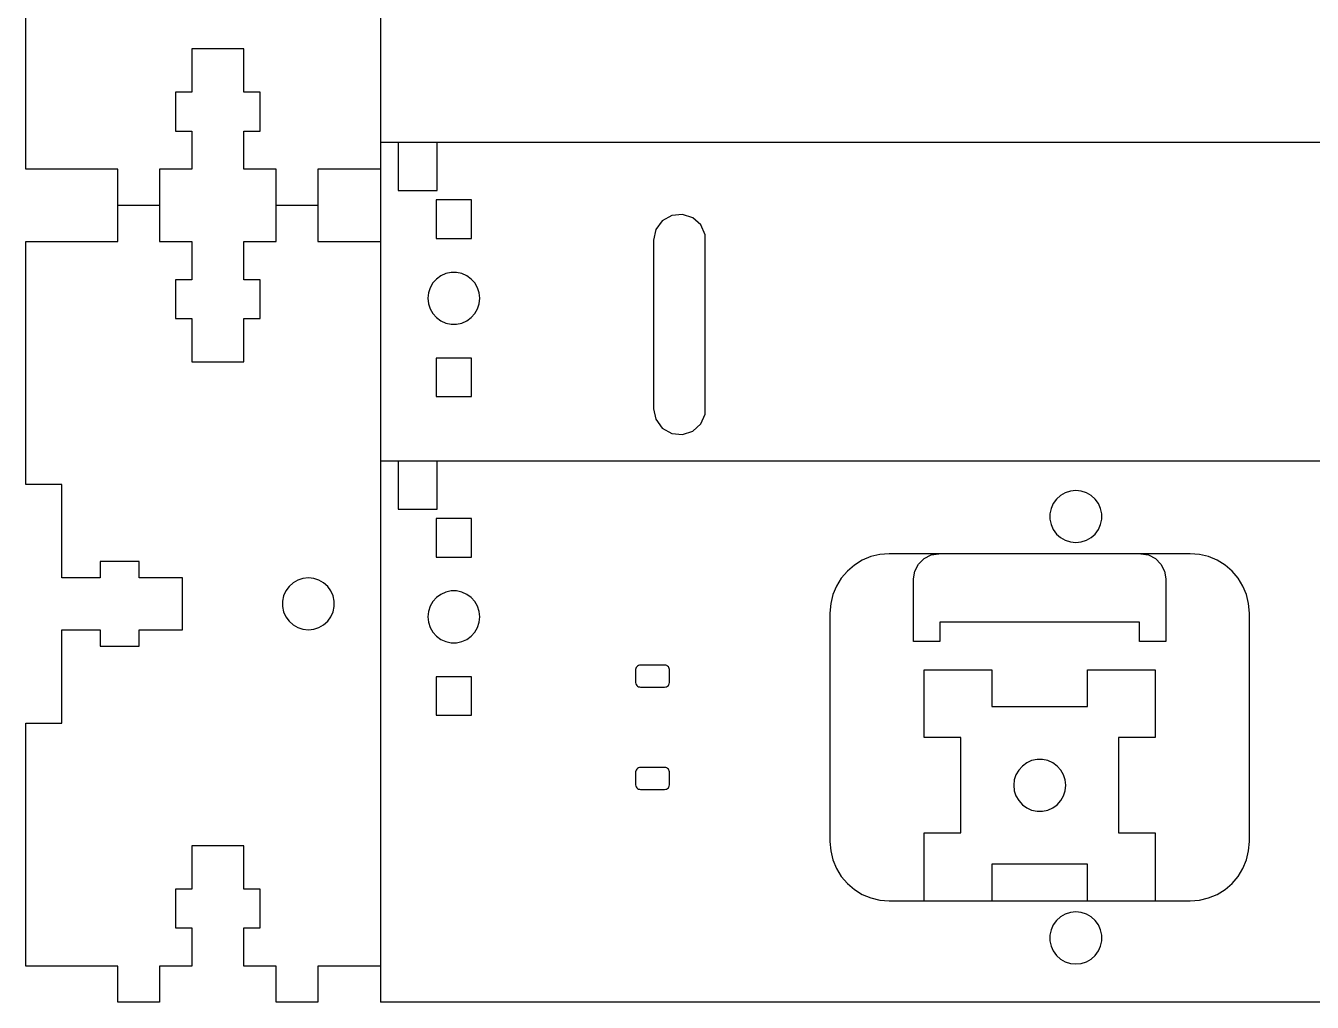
# Model space of a CAD drawing. Header units: millimetres. Extents: x 2644 to 3005, y 284 to 641.
# Drawn here: x 2827.8 to 2934.6, y 467.2 to 548.3 of the extents above; entities that cross this region are included whole.
import ezdxf

# ---------------------------------------------------------------- set-up
doc = ezdxf.new("R2010")
doc.units = ezdxf.units.MM
doc.layers.add('图层 01', color=18, linetype='Continuous', true_color=0x000000)

msp = doc.modelspace()

# ---------------------------------------------------------------- linework, layer by layer
at = {"layer": '图层 01', "color": 5, "true_color": 0x0000ff}
for p, q in [((2857.27, 621.35), (2857.27, 467.16)), ((2827.82, 536.34), (2827.82, 556.52)), ((2845.92, 546.34), (2841.6, 546.34)), ((2841.6, 546.34), (2841.6, 542.74)), ((2845.92, 542.74), (2845.92, 546.34)), ((2841.6, 542.74), (2840.25, 542.74)), ((2840.25, 542.74), (2840.25, 539.52)), ((2847.27, 542.74), (2845.92, 542.74)), ((2847.27, 539.52), (2847.27, 542.74)), ((2840.25, 539.52), (2841.6, 539.52)), ((2841.6, 539.52), (2841.6, 536.34)), ((2845.92, 536.34), (2845.92, 539.52)), ((2845.92, 539.52), (2847.27, 539.52)), ((3005.24, 538.57), (2857.27, 538.57)), ((2858.75, 538.57), (2858.75, 534.57)), ((2861.97, 534.57), (2861.97, 538.57)), ((2835.46, 536.34), (2827.82, 536.34)), ((2835.46, 533.34), (2835.46, 536.34)), ((2841.6, 536.34), (2838.92, 536.34)), ((2838.92, 536.34), (2838.92, 533.34)), ((2848.6, 536.34), (2845.92, 536.34)), ((2848.6, 533.34), (2848.6, 536.34)), ((2857.27, 536.34), (2852.06, 536.34)), ((2852.06, 536.34), (2852.06, 533.34)), ((2858.75, 534.57), (2861.97, 534.57)), ((2838.92, 533.34), (2835.46, 533.34)), ((2835.46, 530.34), (2835.46, 533.34)), ((2838.92, 533.34), (2838.92, 530.34)), ((2852.06, 533.34), (2848.6, 533.34)), ((2848.6, 530.34), (2848.6, 533.34)), ((2852.06, 533.34), (2852.06, 530.34)), ((2864.82, 533.8), (2861.9, 533.8)), ((2861.9, 533.8), (2861.9, 530.59)), ((2864.82, 530.59), (2864.82, 533.8)), ((2880.67, 532.06), (2880.14, 531.33)), ((2881.45, 532.51), (2880.67, 532.06)), ((2882.34, 532.6), (2881.45, 532.51)), ((2883.19, 532.32), (2882.34, 532.6)), ((2883.86, 531.72), (2883.19, 532.32)), ((2880.14, 531.33), (2879.95, 530.45)), ((2884.23, 530.9), (2883.86, 531.72)), ((2884.23, 516.01), (2884.23, 530.9)), ((2827.82, 510.16), (2827.82, 530.34)), ((2827.82, 530.34), (2835.46, 530.34)), ((2838.92, 530.34), (2841.6, 530.34)), ((2841.6, 530.34), (2841.6, 527.16)), ((2845.92, 527.16), (2845.92, 530.34)), ((2845.92, 530.34), (2848.6, 530.34)), ((2852.06, 530.34), (2857.27, 530.34)), ((2861.9, 530.59), (2864.82, 530.59)), ((2879.95, 530.45), (2879.95, 516.46)), ((2862.69, 527.68), (2862.28, 527.5)), ((2863.14, 527.77), (2862.69, 527.68)), ((2863.59, 527.77), (2863.14, 527.77)), ((2864.03, 527.68), (2863.59, 527.77)), ((2864.44, 527.5), (2864.03, 527.68)), ((2841.6, 527.16), (2840.25, 527.16)), ((2840.25, 527.16), (2840.25, 523.94)), ((2847.27, 527.16), (2845.92, 527.16)), ((2847.27, 523.94), (2847.27, 527.16)), ((2861.61, 526.9), (2861.39, 526.51)), ((2861.92, 527.23), (2861.61, 526.9)), ((2862.28, 527.5), (2861.92, 527.23)), ((2864.81, 527.23), (2864.44, 527.5)), ((2865.11, 526.9), (2864.81, 527.23)), ((2865.33, 526.51), (2865.11, 526.9)), ((2861.25, 526.08), (2861.2, 525.63)), ((2861.2, 525.63), (2861.25, 525.18)), ((2861.39, 526.51), (2861.25, 526.08)), ((2865.47, 526.08), (2865.33, 526.51)), ((2865.52, 525.63), (2865.47, 526.08)), ((2865.47, 525.18), (2865.52, 525.63)), ((2861.25, 525.18), (2861.39, 524.75)), ((2861.39, 524.75), (2861.61, 524.36)), ((2865.11, 524.36), (2865.33, 524.75)), ((2865.33, 524.75), (2865.47, 525.18)), ((2840.25, 523.94), (2841.6, 523.94)), ((2841.6, 523.94), (2841.6, 520.34)), ((2845.92, 520.34), (2845.92, 523.94)), ((2845.92, 523.94), (2847.27, 523.94)), ((2861.61, 524.36), (2861.92, 524.02)), ((2861.92, 524.02), (2862.28, 523.76)), ((2862.28, 523.76), (2862.69, 523.57)), ((2862.69, 523.57), (2863.14, 523.48)), ((2863.14, 523.48), (2863.59, 523.48)), ((2863.59, 523.48), (2864.03, 523.57)), ((2864.03, 523.57), (2864.44, 523.76)), ((2864.44, 523.76), (2864.81, 524.02)), ((2864.81, 524.02), (2865.11, 524.36)), ((2841.6, 520.34), (2845.92, 520.34)), ((2864.82, 520.66), (2861.9, 520.66)), ((2861.9, 520.66), (2861.9, 517.46)), ((2864.82, 517.46), (2864.82, 520.66)), ((2861.9, 517.46), (2864.82, 517.46)), ((2879.95, 516.46), (2880.14, 515.58)), ((2883.86, 515.19), (2884.23, 516.01)), ((2880.14, 515.58), (2880.67, 514.85)), ((2883.19, 514.59), (2883.86, 515.19)), ((2880.67, 514.85), (2881.45, 514.4)), ((2881.45, 514.4), (2882.34, 514.31)), ((2882.34, 514.31), (2883.19, 514.59)), ((3005.24, 512.11), (2857.27, 512.11)), ((2858.75, 512.11), (2858.75, 508.11)), ((2861.97, 508.11), (2861.97, 512.11)), ((2830.82, 510.16), (2827.82, 510.16)), ((2830.82, 502.41), (2830.82, 510.16)), ((2914.55, 509.61), (2914.12, 509.47)), ((2915, 509.66), (2914.55, 509.61)), ((2915.45, 509.61), (2915, 509.66)), ((2915.88, 509.47), (2915.45, 509.61)), ((2913.13, 508.58), (2912.95, 508.17)), ((2913.4, 508.94), (2913.13, 508.58)), ((2913.73, 509.25), (2913.4, 508.94)), ((2914.12, 509.47), (2913.73, 509.25)), ((2916.27, 509.25), (2915.88, 509.47)), ((2916.61, 508.94), (2916.27, 509.25)), ((2916.87, 508.58), (2916.61, 508.94)), ((2917.06, 508.17), (2916.87, 508.58)), ((2858.75, 508.11), (2861.97, 508.11)), ((2912.95, 508.17), (2912.85, 507.72)), ((2912.85, 507.72), (2912.85, 507.27)), ((2917.15, 507.72), (2917.06, 508.17)), ((2917.15, 507.27), (2917.15, 507.72)), ((2864.82, 507.34), (2861.9, 507.34)), ((2861.9, 507.34), (2861.9, 504.14)), ((2864.82, 504.14), (2864.82, 507.34)), ((2912.85, 507.27), (2912.95, 506.83)), ((2912.95, 506.83), (2913.13, 506.42)), ((2913.13, 506.42), (2913.4, 506.05)), ((2916.61, 506.05), (2916.87, 506.42)), ((2916.87, 506.42), (2917.06, 506.83)), ((2917.06, 506.83), (2917.15, 507.27)), ((2913.4, 506.05), (2913.73, 505.75)), ((2913.73, 505.75), (2914.12, 505.53)), ((2914.12, 505.53), (2914.55, 505.39)), ((2914.55, 505.39), (2915, 505.34)), ((2915, 505.34), (2915.45, 505.39)), ((2915.45, 505.39), (2915.88, 505.53)), ((2915.88, 505.53), (2916.27, 505.75)), ((2916.27, 505.75), (2916.61, 506.05)), ((2898.73, 504.35), (2897.99, 504.17)), ((2899.51, 504.41), (2898.73, 504.35)), ((2924.5, 504.41), (2899.51, 504.41)), ((2902.4, 504.01), (2902.98, 504.31)), ((2902.98, 504.31), (2903.62, 504.41)), ((2920.39, 504.41), (2921.03, 504.31)), ((2921.03, 504.31), (2921.61, 504.01)), ((2925.27, 504.35), (2924.5, 504.41)), ((2926.02, 504.17), (2925.27, 504.35)), ((2837.22, 503.76), (2834, 503.76)), ((2834, 503.76), (2834, 502.41)), ((2837.22, 502.41), (2837.22, 503.76)), ((2861.9, 504.14), (2864.82, 504.14)), ((2896.62, 503.47), (2896.03, 502.97)), ((2897.27, 503.87), (2896.62, 503.47)), ((2897.99, 504.17), (2897.27, 503.87)), ((2901.64, 502.96), (2901.93, 503.55)), ((2901.93, 503.55), (2902.4, 504.01)), ((2921.61, 504.01), (2922.07, 503.55)), ((2922.07, 503.55), (2922.37, 502.96)), ((2926.73, 503.87), (2926.02, 504.17)), ((2927.39, 503.47), (2926.73, 503.87)), ((2927.97, 502.97), (2927.39, 503.47)), ((2834, 502.41), (2830.82, 502.41)), ((2840.82, 502.41), (2837.22, 502.41)), ((2840.82, 498.09), (2840.82, 502.41)), ((2850.4, 502.22), (2850.01, 502)), ((2850.83, 502.36), (2850.4, 502.22)), ((2851.28, 502.41), (2850.83, 502.36)), ((2851.73, 502.36), (2851.28, 502.41)), ((2852.16, 502.22), (2851.73, 502.36)), ((2852.55, 502), (2852.16, 502.22)), ((2895.53, 502.38), (2895.13, 501.73)), ((2896.03, 502.97), (2895.53, 502.38)), ((2901.53, 502.33), (2901.64, 502.96)), ((2901.53, 497.13), (2901.53, 502.33)), ((2922.37, 502.96), (2922.47, 502.33)), ((2922.47, 502.33), (2922.47, 497.13)), ((2928.47, 502.38), (2927.97, 502.97)), ((2928.88, 501.73), (2928.47, 502.38)), ((2849.41, 501.33), (2849.23, 500.92)), ((2849.68, 501.69), (2849.41, 501.33)), ((2850.01, 502), (2849.68, 501.69)), ((2852.89, 501.69), (2852.55, 502)), ((2853.15, 501.33), (2852.89, 501.69)), ((2853.34, 500.92), (2853.15, 501.33)), ((2862.28, 501.04), (2861.92, 500.78)), ((2862.69, 501.22), (2862.28, 501.04)), ((2863.14, 501.32), (2862.69, 501.22)), ((2863.59, 501.32), (2863.14, 501.32)), ((2864.03, 501.22), (2863.59, 501.32)), ((2864.44, 501.04), (2864.03, 501.22)), ((2864.81, 500.78), (2864.44, 501.04)), ((2894.83, 501.02), (2894.65, 500.27)), ((2895.13, 501.73), (2894.83, 501.02)), ((2929.17, 501.02), (2928.88, 501.73)), ((2929.35, 500.27), (2929.17, 501.02)), ((2849.23, 500.92), (2849.13, 500.47)), ((2849.13, 500.47), (2849.13, 500.02)), ((2849.13, 500.02), (2849.23, 499.58)), ((2853.43, 500.47), (2853.34, 500.92)), ((2853.34, 499.58), (2853.43, 500.02)), ((2853.43, 500.02), (2853.43, 500.47)), ((2861.39, 500.05), (2861.25, 499.62)), ((2861.61, 500.44), (2861.39, 500.05)), ((2861.92, 500.78), (2861.61, 500.44)), ((2865.11, 500.44), (2864.81, 500.78)), ((2865.33, 500.05), (2865.11, 500.44)), ((2865.47, 499.62), (2865.33, 500.05)), ((2894.65, 500.27), (2894.59, 499.49)), ((2929.41, 499.49), (2929.35, 500.27)), ((2849.23, 499.58), (2849.41, 499.17)), ((2849.41, 499.17), (2849.68, 498.8)), ((2852.89, 498.8), (2853.15, 499.17)), ((2853.15, 499.17), (2853.34, 499.58)), ((2861.25, 499.62), (2861.2, 499.17)), ((2861.2, 499.17), (2861.25, 498.72)), ((2865.52, 499.17), (2865.47, 499.62)), ((2865.47, 498.72), (2865.52, 499.17)), ((2894.59, 499.49), (2894.59, 480.5)), ((2929.41, 480.5), (2929.41, 499.49)), ((2830.82, 490.34), (2830.82, 498.09)), ((2830.82, 498.09), (2834, 498.09)), ((2834, 498.09), (2834, 496.74)), ((2837.22, 496.74), (2837.22, 498.09)), ((2837.22, 498.09), (2840.82, 498.09)), ((2849.68, 498.8), (2850.01, 498.5)), ((2850.01, 498.5), (2850.4, 498.28)), ((2850.4, 498.28), (2850.83, 498.14)), ((2850.83, 498.14), (2851.28, 498.09)), ((2851.28, 498.09), (2851.73, 498.14)), ((2851.73, 498.14), (2852.16, 498.28)), ((2852.16, 498.28), (2852.55, 498.5)), ((2852.55, 498.5), (2852.89, 498.8)), ((2861.25, 498.72), (2861.39, 498.29)), ((2861.39, 498.29), (2861.61, 497.9)), ((2861.61, 497.9), (2861.92, 497.57)), ((2864.81, 497.57), (2865.11, 497.9)), ((2865.11, 497.9), (2865.33, 498.29)), ((2865.33, 498.29), (2865.47, 498.72)), ((2920.29, 498.73), (2903.71, 498.73)), ((2903.71, 498.73), (2903.71, 497.13)), ((2920.29, 497.13), (2920.29, 498.73)), ((2834, 496.74), (2837.22, 496.74)), ((2861.92, 497.57), (2862.28, 497.3)), ((2862.28, 497.3), (2862.69, 497.12)), ((2862.69, 497.12), (2863.14, 497.02)), ((2863.14, 497.02), (2863.59, 497.02)), ((2863.59, 497.02), (2864.03, 497.12)), ((2864.03, 497.12), (2864.44, 497.3)), ((2864.44, 497.3), (2864.81, 497.57)), ((2903.71, 497.13), (2901.53, 497.13)), ((2922.47, 497.13), (2920.29, 497.13)), ((2878.47, 494.87), (2878.45, 494.79)), ((2878.45, 494.79), (2878.45, 493.71)), ((2878.51, 494.95), (2878.47, 494.87)), ((2878.56, 495.02), (2878.51, 494.95)), ((2878.62, 495.08), (2878.56, 495.02)), ((2878.7, 495.12), (2878.62, 495.08)), ((2878.78, 495.15), (2878.7, 495.12)), ((2878.87, 495.16), (2878.78, 495.15)), ((2880.86, 495.16), (2878.87, 495.16)), ((2880.95, 495.15), (2880.86, 495.16)), ((2881.03, 495.12), (2880.95, 495.15)), ((2881.1, 495.08), (2881.03, 495.12)), ((2881.17, 495.02), (2881.1, 495.08)), ((2881.22, 494.95), (2881.17, 495.02)), ((2881.25, 494.87), (2881.22, 494.95)), ((2881.27, 494.79), (2881.25, 494.87)), ((2881.27, 493.71), (2881.27, 494.79)), ((2902.41, 489.14), (2902.41, 494.77)), ((2902.41, 494.77), (2908.04, 494.77)), ((2908.04, 494.77), (2908.04, 491.72)), ((2915.96, 491.72), (2915.96, 494.77)), ((2915.96, 494.77), (2921.59, 494.77)), ((2921.59, 494.77), (2921.59, 489.14)), ((2864.82, 494.2), (2861.9, 494.2)), ((2861.9, 494.2), (2861.9, 491)), ((2864.82, 491), (2864.82, 494.2)), ((2878.45, 493.71), (2878.47, 493.62)), ((2878.47, 493.62), (2878.51, 493.54)), ((2878.51, 493.54), (2878.56, 493.47)), ((2881.17, 493.47), (2881.22, 493.54)), ((2881.22, 493.54), (2881.25, 493.62)), ((2881.25, 493.62), (2881.27, 493.71)), ((2878.56, 493.47), (2878.62, 493.42)), ((2878.62, 493.42), (2878.7, 493.37)), ((2878.7, 493.37), (2878.78, 493.35)), ((2878.78, 493.35), (2878.87, 493.34)), ((2878.87, 493.34), (2880.86, 493.34)), ((2880.86, 493.34), (2880.95, 493.35)), ((2880.95, 493.35), (2881.03, 493.37)), ((2881.03, 493.37), (2881.1, 493.42)), ((2881.1, 493.42), (2881.17, 493.47)), ((2908.04, 491.72), (2915.96, 491.72)), ((2827.82, 470.16), (2827.82, 490.34)), ((2827.82, 490.34), (2830.82, 490.34)), ((2861.9, 491), (2864.82, 491)), ((2905.46, 489.14), (2902.41, 489.14)), ((2905.46, 481.22), (2905.46, 489.14)), ((2921.59, 489.14), (2918.54, 489.14)), ((2918.54, 489.14), (2918.54, 481.22)), ((2911.33, 487.23), (2910.92, 487.05)), ((2911.78, 487.33), (2911.33, 487.23)), ((2912.23, 487.33), (2911.78, 487.33)), ((2912.67, 487.23), (2912.23, 487.33)), ((2913.08, 487.05), (2912.67, 487.23)), ((2878.47, 486.37), (2878.45, 486.29)), ((2878.45, 486.29), (2878.45, 485.21)), ((2878.51, 486.45), (2878.47, 486.37)), ((2878.56, 486.52), (2878.51, 486.45)), ((2878.62, 486.58), (2878.56, 486.52)), ((2878.7, 486.62), (2878.62, 486.58)), ((2878.78, 486.65), (2878.7, 486.62)), ((2878.87, 486.66), (2878.78, 486.65)), ((2880.86, 486.66), (2878.87, 486.66)), ((2880.95, 486.65), (2880.86, 486.66)), ((2881.03, 486.62), (2880.95, 486.65)), ((2881.1, 486.58), (2881.03, 486.62)), ((2881.17, 486.52), (2881.1, 486.58)), ((2881.22, 486.45), (2881.17, 486.52)), ((2881.25, 486.37), (2881.22, 486.45)), ((2881.27, 486.29), (2881.25, 486.37)), ((2881.27, 485.21), (2881.27, 486.29)), ((2910.03, 486.06), (2909.89, 485.63)), ((2910.26, 486.45), (2910.03, 486.06)), ((2910.56, 486.78), (2910.26, 486.45)), ((2910.92, 487.05), (2910.56, 486.78)), ((2913.45, 486.78), (2913.08, 487.05)), ((2913.75, 486.45), (2913.45, 486.78)), ((2913.97, 486.06), (2913.75, 486.45)), ((2914.11, 485.63), (2913.97, 486.06)), ((2878.45, 485.21), (2878.47, 485.12)), ((2878.47, 485.12), (2878.51, 485.04)), ((2878.51, 485.04), (2878.56, 484.97)), ((2878.56, 484.97), (2878.62, 484.92)), ((2881.1, 484.92), (2881.17, 484.97)), ((2881.17, 484.97), (2881.22, 485.04)), ((2881.22, 485.04), (2881.25, 485.12)), ((2881.25, 485.12), (2881.27, 485.21)), ((2909.89, 485.63), (2909.84, 485.18)), ((2909.84, 485.18), (2909.89, 484.73)), ((2914.16, 485.18), (2914.11, 485.63)), ((2914.11, 484.73), (2914.16, 485.18)), ((2878.62, 484.92), (2878.7, 484.87)), ((2878.7, 484.87), (2878.78, 484.85)), ((2878.78, 484.85), (2878.87, 484.84)), ((2878.87, 484.84), (2880.86, 484.84)), ((2880.86, 484.84), (2880.95, 484.85)), ((2880.95, 484.85), (2881.03, 484.87)), ((2881.03, 484.87), (2881.1, 484.92)), ((2909.89, 484.73), (2910.03, 484.3)), ((2910.03, 484.3), (2910.26, 483.91)), ((2910.26, 483.91), (2910.56, 483.57)), ((2913.45, 483.57), (2913.75, 483.91)), ((2913.75, 483.91), (2913.97, 484.3)), ((2913.97, 484.3), (2914.11, 484.73)), ((2910.56, 483.57), (2910.92, 483.31)), ((2910.92, 483.31), (2911.33, 483.12)), ((2911.33, 483.12), (2911.78, 483.03)), ((2911.78, 483.03), (2912.23, 483.03)), ((2912.23, 483.03), (2912.67, 483.12)), ((2912.67, 483.12), (2913.08, 483.31)), ((2913.08, 483.31), (2913.45, 483.57)), ((2902.41, 475.59), (2902.41, 481.22)), ((2902.41, 481.22), (2905.46, 481.22)), ((2918.54, 481.22), (2921.59, 481.22)), ((2921.59, 481.22), (2921.59, 475.59)), ((2845.92, 480.16), (2841.6, 480.16)), ((2841.6, 480.16), (2841.6, 476.56)), ((2845.92, 476.56), (2845.92, 480.16)), ((2894.59, 480.5), (2894.65, 479.73)), ((2894.65, 479.73), (2894.83, 478.98)), ((2929.17, 478.98), (2929.35, 479.73)), ((2929.35, 479.73), (2929.41, 480.5)), ((2894.83, 478.98), (2895.13, 478.27)), ((2915.96, 478.64), (2908.04, 478.64)), ((2908.04, 478.64), (2908.04, 475.59)), ((2915.96, 475.59), (2915.96, 478.64)), ((2928.88, 478.27), (2929.17, 478.98)), ((2895.13, 478.27), (2895.53, 477.61)), ((2895.53, 477.61), (2896.03, 477.03)), ((2927.97, 477.03), (2928.47, 477.61)), ((2928.47, 477.61), (2928.88, 478.27)), ((2841.6, 476.56), (2840.25, 476.56)), ((2840.25, 476.56), (2840.25, 473.34)), ((2847.27, 476.56), (2845.92, 476.56)), ((2847.27, 473.34), (2847.27, 476.56)), ((2896.03, 477.03), (2896.62, 476.53)), ((2896.62, 476.53), (2897.27, 476.12)), ((2926.73, 476.12), (2927.39, 476.53)), ((2927.39, 476.53), (2927.97, 477.03)), ((2897.27, 476.12), (2897.99, 475.83)), ((2897.99, 475.83), (2898.73, 475.65)), ((2898.73, 475.65), (2899.51, 475.59)), ((2899.51, 475.59), (2924.5, 475.59)), ((2924.5, 475.59), (2925.27, 475.65)), ((2925.27, 475.65), (2926.02, 475.83)), ((2926.02, 475.83), (2926.73, 476.12)), ((2914.12, 474.47), (2913.73, 474.25)), ((2914.55, 474.61), (2914.12, 474.47)), ((2915, 474.66), (2914.55, 474.61)), ((2915.45, 474.61), (2915, 474.66)), ((2915.88, 474.47), (2915.45, 474.61)), ((2916.27, 474.25), (2915.88, 474.47)), ((2840.25, 473.34), (2841.6, 473.34)), ((2841.6, 473.34), (2841.6, 470.16)), ((2845.92, 470.16), (2845.92, 473.34)), ((2845.92, 473.34), (2847.27, 473.34)), ((2913.13, 473.58), (2912.95, 473.17)), ((2913.4, 473.94), (2913.13, 473.58)), ((2913.73, 474.25), (2913.4, 473.94)), ((2916.61, 473.94), (2916.27, 474.25)), ((2916.87, 473.58), (2916.61, 473.94)), ((2917.06, 473.17), (2916.87, 473.58)), ((2912.95, 473.17), (2912.85, 472.72)), ((2912.85, 472.72), (2912.85, 472.27)), ((2912.85, 472.27), (2912.95, 471.83)), ((2917.15, 472.72), (2917.06, 473.17)), ((2917.06, 471.83), (2917.15, 472.27)), ((2917.15, 472.27), (2917.15, 472.72)), ((2912.95, 471.83), (2913.13, 471.42)), ((2913.13, 471.42), (2913.4, 471.05)), ((2916.61, 471.05), (2916.87, 471.42)), ((2916.87, 471.42), (2917.06, 471.83)), ((2835.46, 470.16), (2827.82, 470.16)), ((2835.46, 467.16), (2835.46, 470.16)), ((2841.6, 470.16), (2838.92, 470.16)), ((2838.92, 470.16), (2838.92, 467.16)), ((2848.6, 470.16), (2845.92, 470.16)), ((2848.6, 467.16), (2848.6, 470.16)), ((2857.27, 470.16), (2852.06, 470.16)), ((2852.06, 470.16), (2852.06, 467.16)), ((2913.4, 471.05), (2913.73, 470.75)), ((2913.73, 470.75), (2914.12, 470.53)), ((2914.12, 470.53), (2914.55, 470.39)), ((2914.55, 470.39), (2915, 470.34)), ((2915, 470.34), (2915.45, 470.39)), ((2915.45, 470.39), (2915.88, 470.53)), ((2915.88, 470.53), (2916.27, 470.75)), ((2916.27, 470.75), (2916.61, 471.05)), ((2838.92, 467.16), (2835.46, 467.16)), ((2852.06, 467.16), (2848.6, 467.16)), ((3005.24, 467.16), (2857.27, 467.16))]:
    msp.add_line(p, q, dxfattribs=at)

doc.saveas('drawing.dxf')
